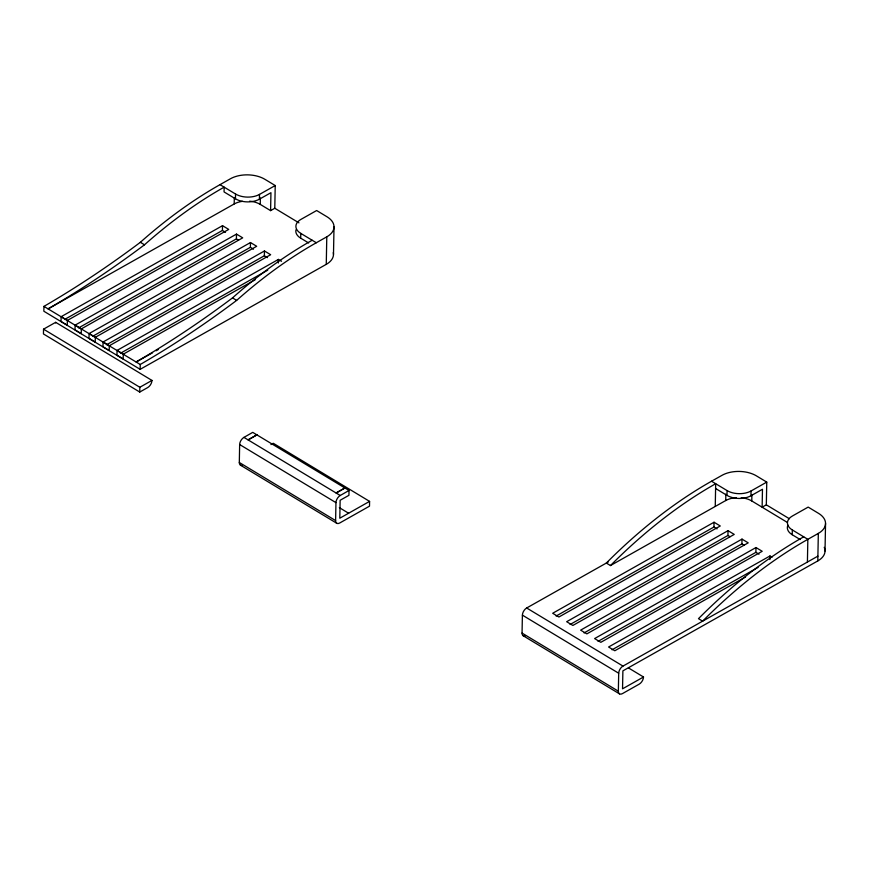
<?xml version="1.0" encoding="UTF-8"?>
<svg xmlns="http://www.w3.org/2000/svg" width="869" height="869" viewBox="0 0 869 869"><rect width="100%" height="100%" fill="white"/><g stroke="black" fill="none" stroke-linecap="round" stroke-linejoin="round"><path stroke-width="1.3" d="M43.537 329.166L43.45 333.946L139.746 392.049L147.687 387.574A5.898 3.367 -58.9 0 0 151.966 380.426L55.67 322.323L43.537 329.166L139.833 387.27L139.746 392.049M249.653 201.163A18.412 10.743 1.1 0 1 260.244 204.389L270.596 210.635L274.789 208.267L275.223 185.542L264.871 179.296A24.31 14.186 1.1 0 0 230.491 178.732L220.009 184.652A401.728 229.47 -58.9 0 0 140.354 242.299A902.163 515.328 -58.9 0 1 43.939 306.388L43.852 311.232L140.148 369.336L326.266 264.35A24.31 14.186 1.1 0 0 333.294 252.586M140.148 369.336L140.235 364.491A902.163 515.328 -58.9 0 0 236.65 300.392A401.728 229.47 -58.9 0 1 316.316 242.744L326.787 236.835A24.31 14.186 1.1 0 0 326.994 216.772L316.642 210.526L300.924 219.401A16.945 9.885 1.1 0 0 300.783 233.381L300.685 238.16L308.658 242.972M242.321 465.349A5.898 3.367 -58.9 0 1 239.312 462.482L239.648 444.537A5.898 3.367 -58.9 0 1 243.939 437.389L252.727 432.36L349.023 490.464L348.936 495.308L340.137 500.272L339.801 518.217L369.586 501.38L273.279 443.277L270.954 444.591M369.586 501.38L369.499 506.16L339.703 523.008A5.898 3.367 -58.9 0 1 335.608 520.585L239.312 462.482M61.134 316.696L61.047 321.487L67.261 325.234L67.347 320.444L228.732 229.416L222.518 225.668L61.134 316.696L67.347 320.444M75.114 325.136L75.027 329.916L81.241 333.663L81.328 328.884L242.712 237.845L236.498 234.098L75.114 325.136L81.328 328.884M89.094 333.566L89.007 338.356L95.221 342.104L95.308 337.313L256.692 246.285L250.478 242.538L89.094 333.566L95.308 337.313M103.074 341.995L102.987 346.785L109.201 350.533L109.288 345.753L270.661 254.715L264.448 250.967L103.074 341.995L109.288 345.753M281.534 261.276L278.428 259.407L117.054 350.435L116.967 355.215L123.17 358.973L123.268 354.183L255.193 279.764M64.578 319.488L222.421 230.448L222.518 225.668M270.596 210.635L270.943 192.69L259.418 199.186A16.945 9.885 1.1 0 1 235.456 198.805L224.061 191.93L224.159 187.15A401.728 229.47 -58.9 0 0 144.493 244.797A902.163 515.328 -58.9 0 1 48.077 308.886L234.195 203.965L234.326 197.556M235.456 198.805L235.542 194.015L220.009 184.652M78.558 327.928L236.401 238.888L236.498 234.098M92.538 336.357L250.381 247.317L250.478 242.538M259.418 199.186L259.505 194.406L275.223 185.542M260.244 204.389L260.363 197.98M106.518 344.787L264.361 255.758L264.448 250.967M278.362 262.992L278.428 259.407M326.266 264.35L326.787 236.835M333.49 254.432L334.011 226.918M335.608 520.585L335.955 502.64A5.898 3.367 -58.9 0 1 340.235 495.493L349.023 490.464M525.072 635.945A5.898 3.367 -58.9 0 1 522.052 633.077L522.399 615.133A5.898 3.367 -58.9 0 1 526.679 607.985L608.257 561.971M628.417 667.892L643.505 676.994A5.898 3.367 -58.9 0 1 639.215 684.142L622.454 693.603A5.898 3.367 -58.9 0 1 618.348 691.181L618.695 673.236A5.898 3.367 -58.9 0 1 622.986 666.089L817.892 556.138M556.117 616.056L713.96 527.016L714.057 522.236L720.26 525.984L558.886 617.012L552.673 613.264L714.057 522.236M715.252 506.442L715.687 483.718A401.728 229.47 -58.9 0 0 610.462 565.556L606.323 563.058A401.728 229.47 -58.9 0 1 711.548 481.22L722.03 475.31A24.31 14.186 1.1 0 1 756.41 475.864L766.762 482.11L766.328 504.835L762.135 507.203L762.471 489.258L750.946 495.764A16.945 9.885 1.1 0 1 726.995 495.373L715.6 488.497M610.462 565.556L725.734 500.533L725.854 494.124M726.995 495.373L727.081 490.583L711.548 481.22M570.097 624.496L727.94 535.456L728.026 530.666L734.24 534.413L572.867 625.452L566.653 621.704L728.026 530.666M584.077 632.925L741.92 543.885L742.007 539.106L748.22 542.853L586.847 633.881L580.633 630.134L742.007 539.106M750.946 495.764L751.044 490.974L766.762 482.11M787.444 522.475L751.772 500.957L751.902 494.548M598.057 641.365L755.9 552.326L755.987 547.535L762.2 551.283L600.827 642.321L594.613 638.574L755.987 547.535M769.901 559.56L769.967 555.975L772.041 557.225M800.197 539.54L792.224 534.728L792.322 529.949A16.945 9.885 1.1 0 1 792.463 515.969L808.181 507.094L818.533 513.351A24.31 14.186 1.1 0 1 818.326 533.403L817.805 560.918L622.888 670.868L622.541 688.813L643.505 676.994M807.41 562.047L807.844 539.323L818.326 533.403M825.018 551.011L825.55 523.496M120.498 353.227L267.739 270.172M152.586 352.76L136.096 361.993A902.163 515.328 -58.9 0 0 232.512 297.893A401.728 229.47 -58.9 0 1 312.167 240.246M156.116 350.761L158.473 349.436M139.833 387.27L151.966 380.426M769.967 555.975L608.593 647.003L614.807 650.751L745.559 576.994M612.037 649.795L758.094 567.403M274.789 208.267L298.947 222.844M766.328 504.835L789.334 518.717M300.783 233.381L316.316 242.744M792.322 529.949L807.844 539.323A401.728 229.47 -58.9 0 0 702.619 621.161L698.48 618.663A401.728 229.47 -58.9 0 1 803.706 536.825M222.421 230.448L225.527 232.327M236.401 238.888L238.475 240.137M250.381 247.317L253.487 249.197M264.361 255.758L267.467 257.626M713.96 527.016L717.066 528.895M727.94 535.456L730.014 536.705M741.92 543.885L743.994 545.135M755.9 552.326L759.006 554.194M140.354 242.299L144.493 244.797M232.512 297.893L236.65 300.392M117.054 350.435L123.268 354.183M43.939 306.388L140.235 364.491M243.939 437.389L340.235 495.493M526.679 607.985L622.986 666.089M239.648 444.537L335.955 502.64M522.399 615.133L618.695 673.236M339.344 507.637L348.621 513.242M522.052 633.077L618.348 691.181M240.474 465.176L336.77 523.279M523.214 635.771L619.521 693.875M55.67 322.323A5.898 3.367 -58.9 0 1 55.616 322.964M234.195 203.965A18.412 10.743 1.1 0 1 242.484 201.315M259.505 194.406A16.945 9.885 1.1 0 1 235.542 194.015M300.685 238.16A16.945 9.885 1.1 0 1 295.96 229.807M725.734 500.533A18.412 10.743 1.1 0 1 736.38 497.655M741.192 497.731A18.412 10.743 1.1 0 1 751.772 500.957M824.236 547.318A24.31 14.186 1.1 0 1 817.805 560.918M751.044 490.974A16.945 9.885 1.1 0 1 727.081 490.583M792.224 534.728A16.945 9.885 1.1 0 1 787.933 525.115M256.866 434.858L248.078 439.888L256.866 434.924M344.884 487.965L336.097 492.995L344.884 488.03"/></g></svg>
